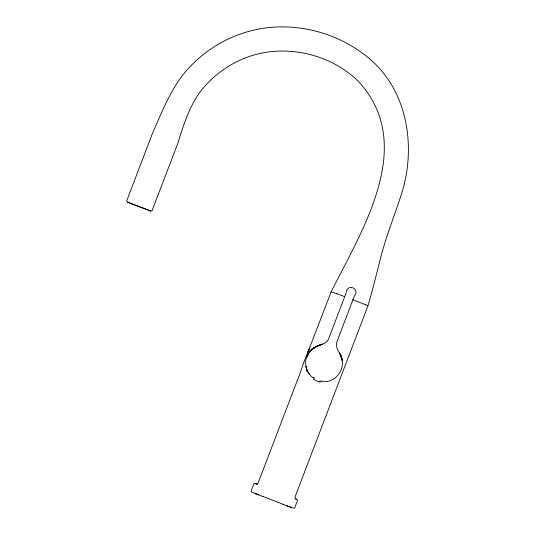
<?xml version="1.0" encoding="UTF-8"?>
<svg xmlns="http://www.w3.org/2000/svg" width="535" height="535" viewBox="0 0 535 535"><rect width="100%" height="100%" fill="white"/><g stroke="black" fill="none" stroke-linecap="round" stroke-linejoin="round"><path stroke-width="0.8" d="M306.12 366.649L307.177 371.504L305.98 366.228M306.963 356.912L308.421 354.023M309.049 352.752L312.286 349.108L316.138 346.66L311.116 350.405M306.923 356.738L309.143 352.578M128.413 202.049L127.771 202.23L150.435 210.884L150.007 210.683M310.521 351L312.059 349.101M311.089 350.452L312.146 349.228M310.668 350.933L312.286 349.108L316.138 346.66M321.187 381.85L317.93 381.549L313.457 379.215M367.786 305.552L368.053 305.518C372.126 291.816 375.476 277.919 379.088 264.096C384.745 239.192 394.696 215.638 402.327 191.349C415.742 146.363 407.63 92.241 371.136 60.134C337.164 30.288 286.921 18.678 243.672 32.956C221.309 40.045 201.16 53.607 185.812 71.322C170.424 89.546 161.904 112.21 152.314 133.737L126.681 200.959L127.123 201.956L133.469 204.53L150.509 210.944L151.98 210.843L177.754 143.574C184.508 121.9 191.376 99.115 208.088 82.751C221.222 69.062 238.162 59.144 256.506 54.309C292.023 45.1 332.469 55.774 358.597 81.561C416.638 144.838 362.623 229.1 331.299 291.528L331.479 291.736M322.251 381.448C337.498 383.655 348.078 364.917 339.31 352.699C336.956 349.041 335.084 344.593 337.411 340.421L354.351 296.042C360.583 288.251 346.68 282.948 346.138 292.912L329.185 337.277C327.353 345.309 317.349 344.306 312.179 348.907C302.863 356.069 303.733 371.477 313.283 378.018M319.569 381.963L320.204 382.03M255.081 483.533L253.857 483.921L251.116 491.103L251.383 491.979L287.81 506.11M255.623 483.714L257.268 483.74L258.144 482.878L298.991 376.098L305.96 356.598L309.471 348.619L307.772 352.485L331.178 291.816L337.103 293.802M150.73 211.004L150.074 210.522M255.509 483.66L256.258 483.894L254.854 483.473M365.947 304.903L366.401 305.05L352.719 299.687M257.736 484.422L255.73 483.72M286.82 505.749L293.14 508.036L294.538 508.089L297.54 500.593L297.273 499.717L295.581 498.901L296.089 499.122M314.687 378.245L313.343 377.763L313.711 377.931M289.91 506.879L291.114 507.32M282.781 504.244L283.49 504.505M336.602 293.615L344.674 296.631M262.364 496.44L263.026 496.701M254.533 493.357L258.9 495.089M320.967 380.653L321.709 380.953M367.07 305.304L367.853 306.094L295.039 496.955L295.119 498.185L296.357 499.262M307.23 370.641L309.732 374.647M340.982 356.17L339.33 352.652L342.32 360.51M319.629 345.129L316.038 346.64L322.244 344.125L315.984 346.613L319.656 345.142M342.206 360.423L341.203 356.029L342.206 360.423"/></g></svg>
